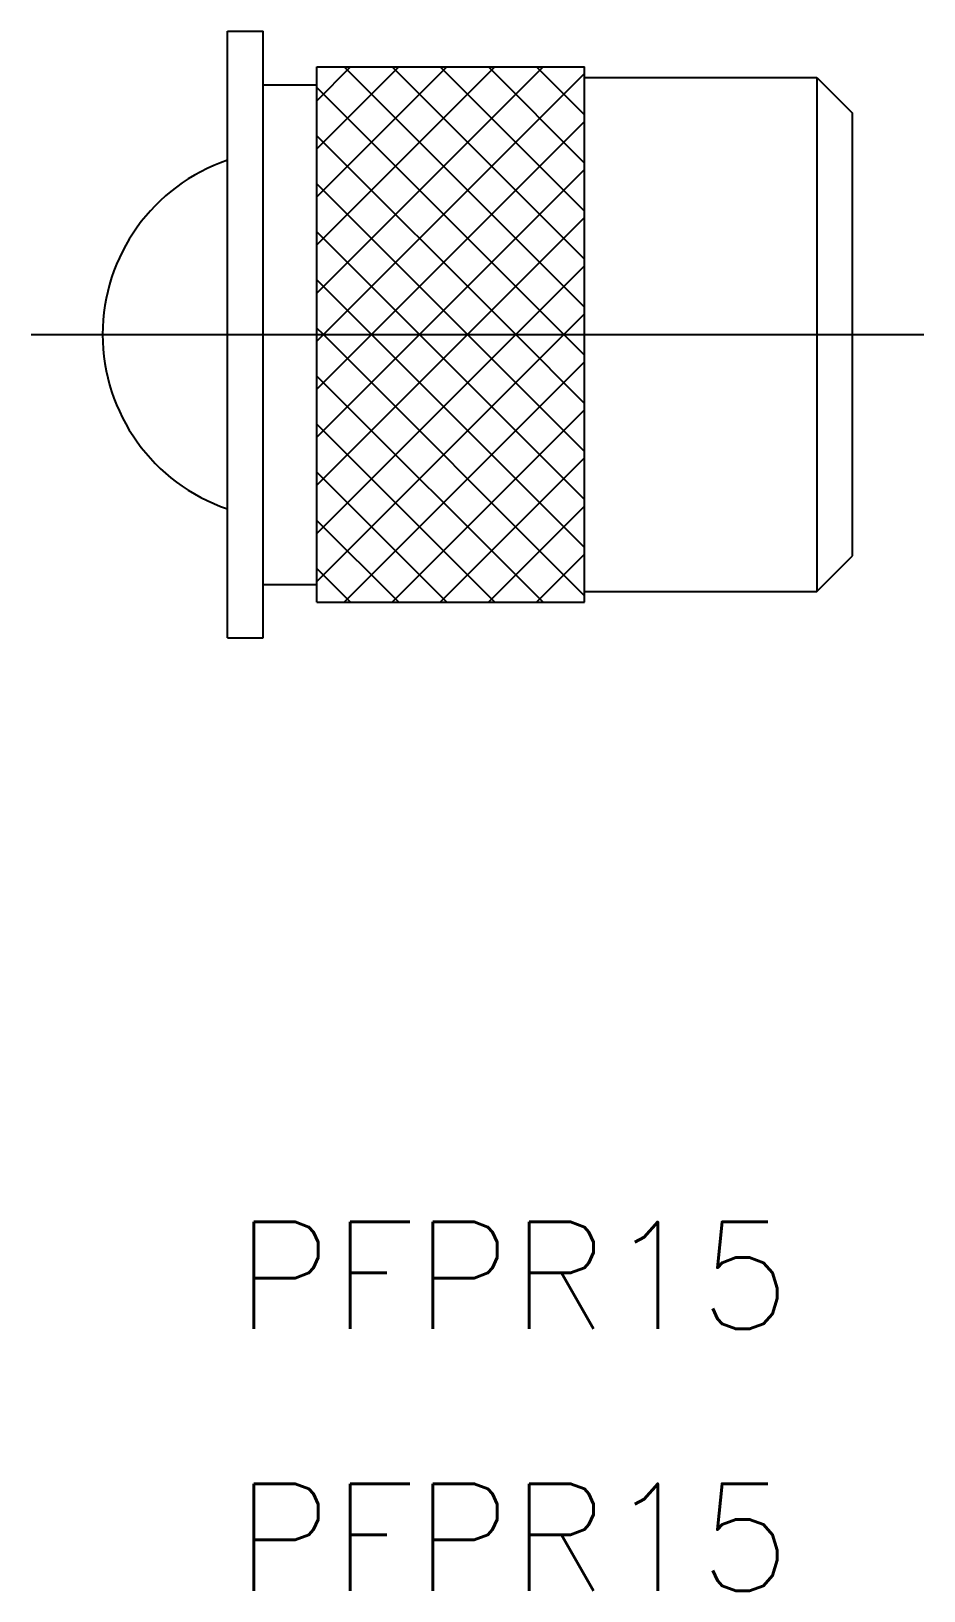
# Model space of a CAD drawing. Extents: x -23 to 2, y -35.2 to 8.5.
import ezdxf

# ---------------------------------------------------------------- set-up
doc = ezdxf.new("R2010")
doc.units = 0
doc.linetypes.add('CENTER', pattern=[50.8, 31.75, -6.35, 6.35, -6.35])
doc.layers.get('0').update_dxf_attribs({"linetype": 'CONTINUOUS'})
doc.layers.add('CENTER', color=1, linetype='CONTINUOUS')
doc.styles.get("Standard").update_dxf_attribs({"font": 'txt.shx', "height": 3, "bigfont": 'bigfont.shx'})

msp = doc.modelspace()

# ---------------------------------------------------------------- linework, layer by layer
at = {"color": 7, "linetype": 'CONTINUOUS'}
for p, q in [((-17.5, -8.5), (-17.5, 8.5)), ((-17.5, 8.5), (-16.5, 8.5)), ((-16.5, -8.5), (-16.5, 8.5)), ((-15, -7.5), (-15, 7.5)), ((-15, 7.5), (-7.5, 7.5)), ((-15, 6.553), (-14.053, 7.5)), ((-15, 5.206), (-12.706, 7.5)), ((-15, 3.859), (-11.359, 7.5)), ((-15, 2.511), (-10.011, 7.5)), ((-15, 1.164), (-8.664, 7.5)), ((-7.5, 0.765), (-14.235, 7.5)), ((-7.5, 2.112), (-12.888, 7.5)), ((-7.5, 3.459), (-11.541, 7.5)), ((-7.5, 4.806), (-10.194, 7.5)), ((-7.5, 6.153), (-8.847, 7.5)), ((-7.5, -7.5), (-7.5, 7.5)), ((-16.5, 7), (-15, 7)), ((-14.817, 0), (-7.5, 7.317)), ((-7.5, 7.2), (-1, 7.2)), ((-1, 7.2), (-1, -7.2)), ((-1, 7.2), (0, 6.2)), ((-8.082, 0), (-15, 6.918)), ((0, -6.2), (0, 6.2)), ((-13.47, 0), (-7.5, 5.97)), ((-9.429, 0), (-15, 5.571)), ((-12.123, 0), (-7.5, 4.623)), ((-10.776, 0), (-15, 4.224)), ((-10.776, 0), (-7.5, 3.276)), ((-12.123, 0), (-15, 2.877)), ((-9.429, 0), (-7.5, 1.929)), ((-13.47, 0), (-15, 1.53)), ((-8.082, 0), (-7.5, 0.582)), ((-14.817, 0), (-15, 0.183)), ((-15, -1.53), (-13.47, 0)), ((-15, -2.877), (-12.123, 0)), ((-15, -4.224), (-10.776, 0)), ((-15, -5.571), (-9.429, 0)), ((-15, -6.918), (-8.082, 0)), ((-7.5, -7.317), (-14.817, 0)), ((-7.5, -5.97), (-13.47, 0)), ((-7.5, -4.623), (-12.123, 0)), ((-7.5, -3.276), (-10.776, 0)), ((-7.5, -1.929), (-9.429, 0)), ((-7.5, -0.582), (-8.082, 0)), ((-15, -0.183), (-14.817, 0)), ((-14.235, -7.5), (-7.5, -0.765)), ((-8.664, -7.5), (-15, -1.164)), ((-12.888, -7.5), (-7.5, -2.112)), ((-10.011, -7.5), (-15, -2.511)), ((-11.541, -7.5), (-7.5, -3.459)), ((-11.359, -7.5), (-15, -3.859)), ((-10.194, -7.5), (-7.5, -4.806)), ((-12.706, -7.5), (-15, -5.206)), ((-14.053, -7.5), (-15, -6.553)), ((-8.847, -7.5), (-7.5, -6.153)), ((-1, -7.2), (0, -6.2)), ((-16.5, -7), (-15, -7)), ((-7.5, -7.2), (-1, -7.2)), ((-15, -7.5), (-7.5, -7.5)), ((-17.5, -8.5), (-16.5, -8.5))]:
    msp.add_line(p, q, dxfattribs=at)
msp.add_arc((-15.84, 0), 5.16, 108.7661, 251.2339, dxfattribs=at)
at = {"layer": 'CENTER', "color": 1, "linetype": 'CENTER'}
msp.add_line((-23, 0), (2, 0), dxfattribs=at)

# ---------------------------------------------------------------- texts
at = {"color": 7, "linetype": 'CONTINUOUS'}
for p in [(-17.279, -27.865), (-17.279, -35.201)]:
    msp.add_text('PFPR15', height=3, dxfattribs=at).set_placement(p)

doc.saveas('drawing.dxf')
